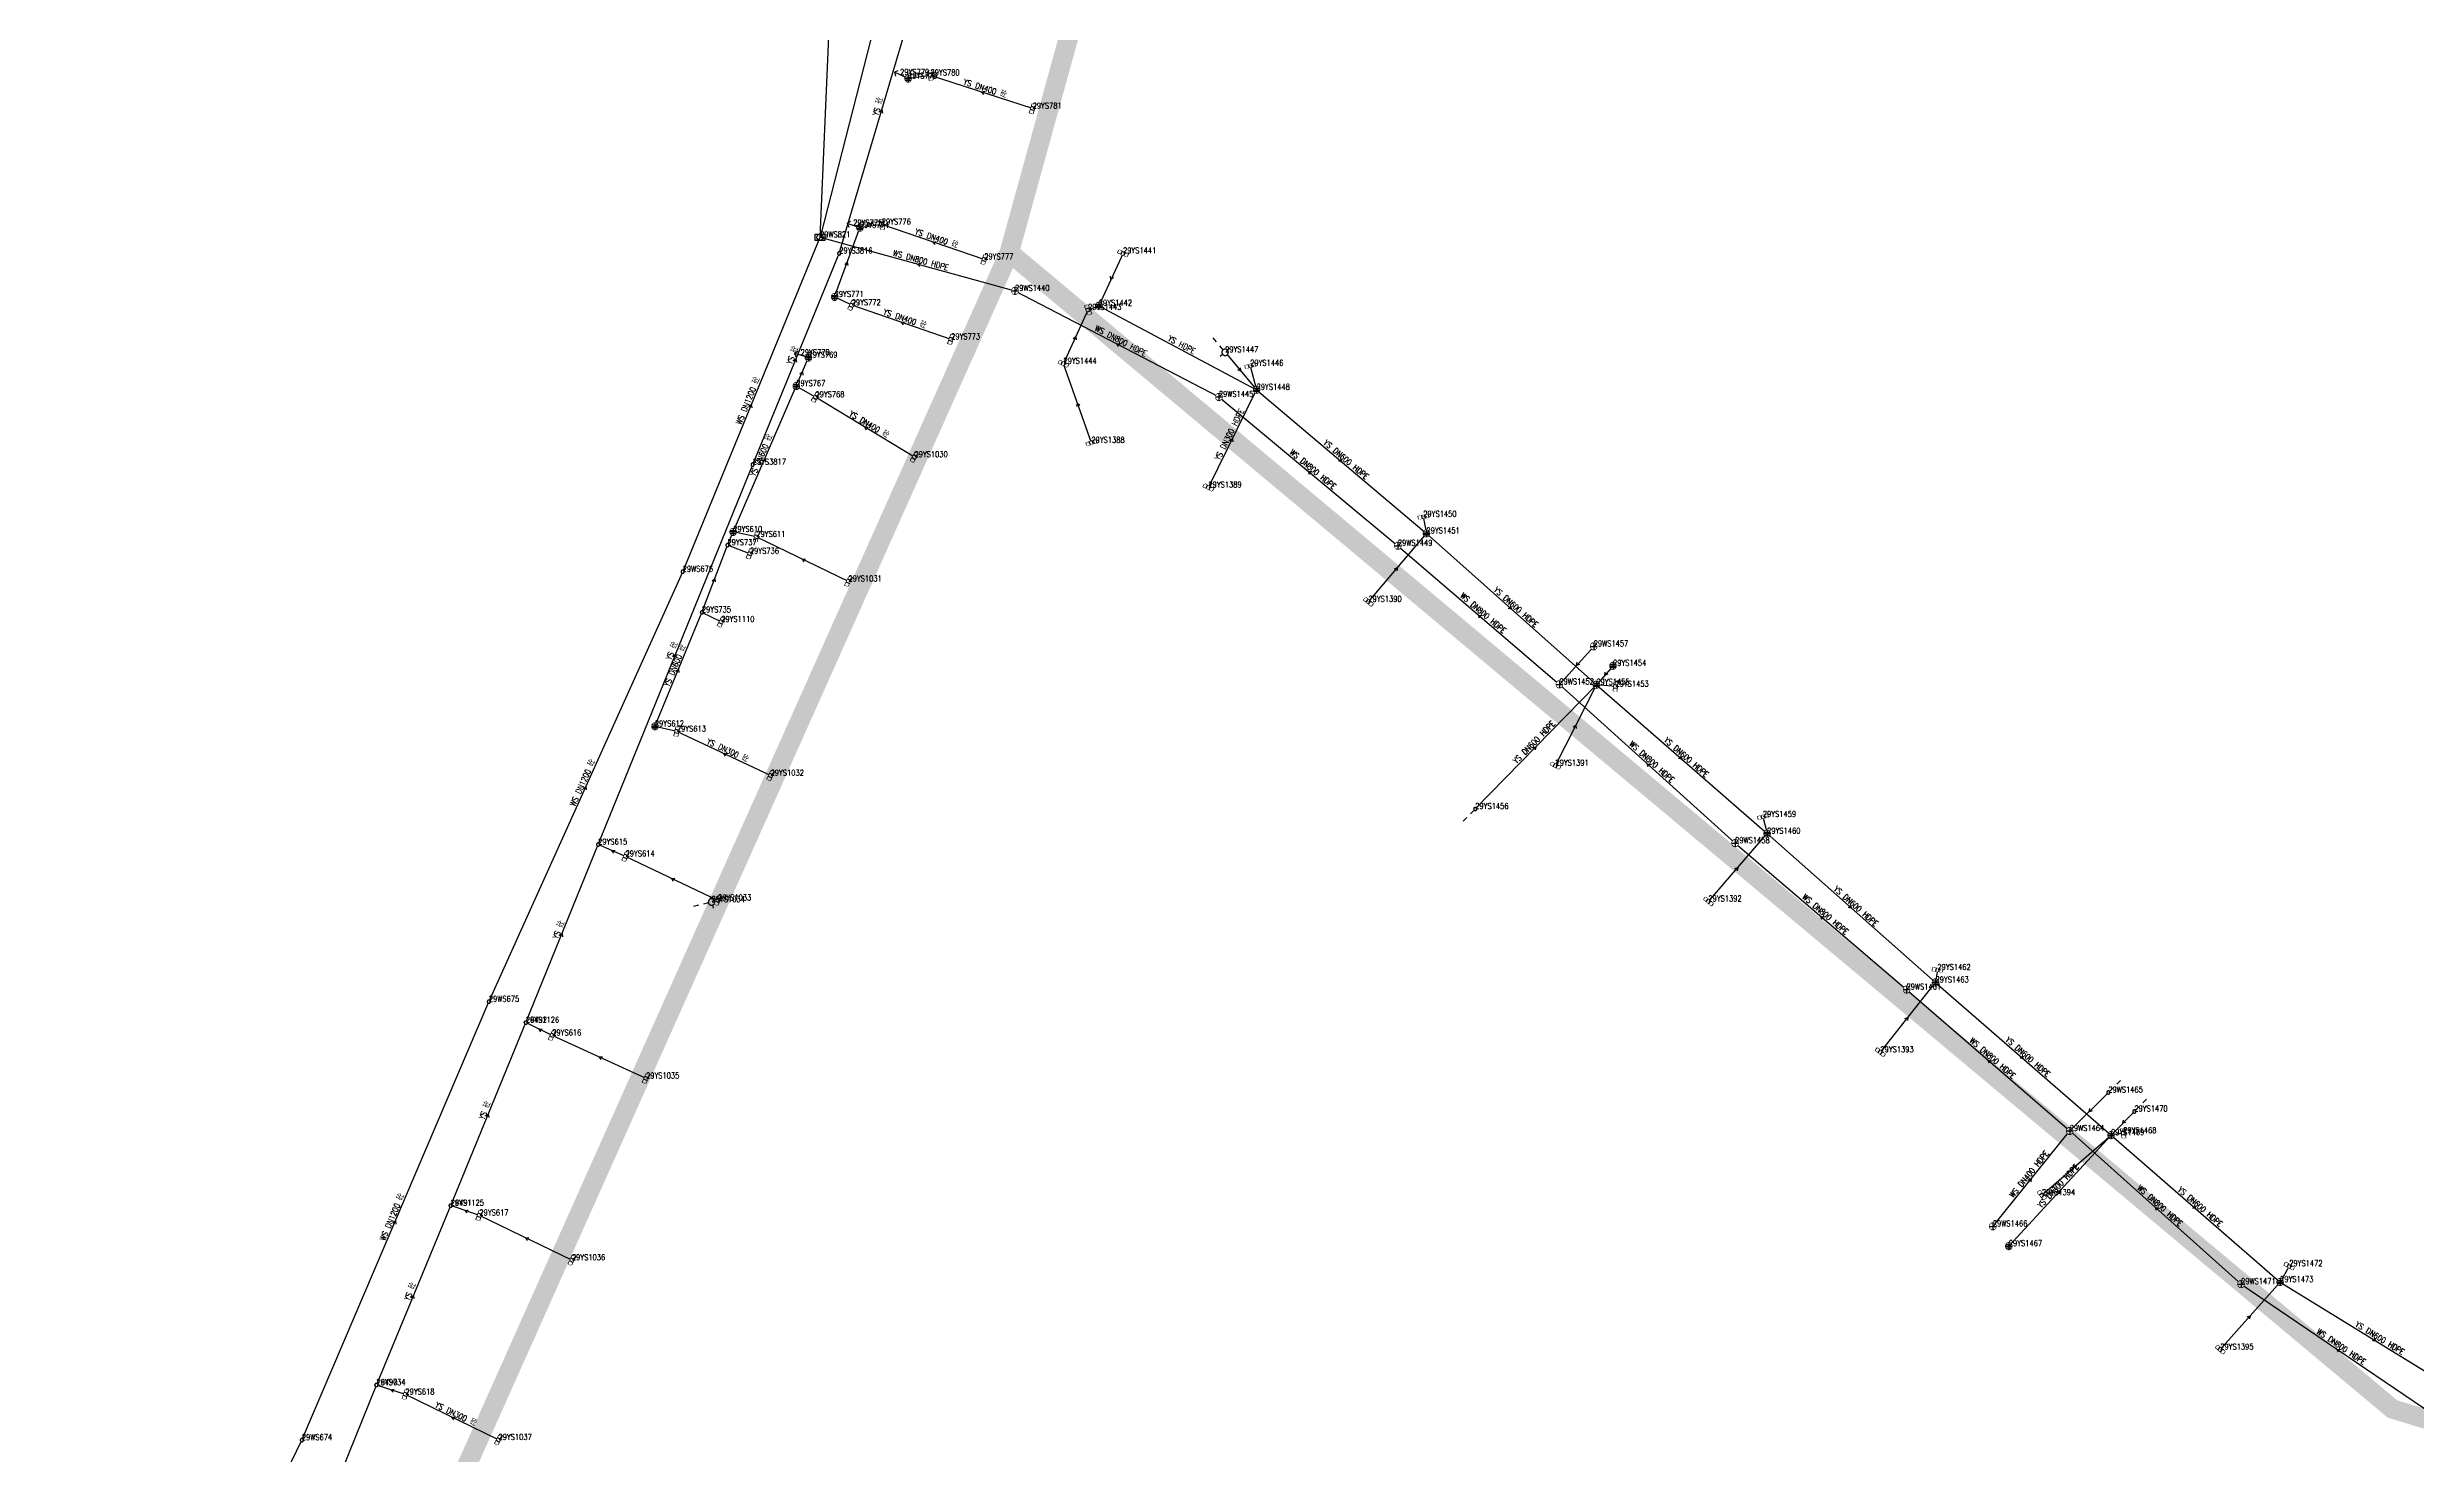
# Model space of a CAD drawing. Extents: x 78813 to 99477, y 2421021 to 2448125.
# Drawn here: x 84725.1 to 85091.4, y 2430487.2 to 2430704.8 of the extents above; entities that cross this region are included whole.
import ezdxf
from ezdxf.enums import TextEntityAlignment as Align

# ---------------------------------------------------------------- set-up
doc = ezdxf.new("R2010")
doc.units = 0
doc.set_wipeout_variables(frame=1)
doc.layers.get('0').update_dxf_attribs({"linetype": 'CONTINUOUS'})
for name, color, linetype in [('DX_WS', 16, 'CONTINUOUS'), ('DX_YS', 42, 'CONTINUOUS'), ('道路', 5, 'CONTINUOUS')]:
    doc.layers.add(name, color=color, linetype=linetype)
for name, color, linetype, true_color in [('WSLINE', 7, 'CONTINUOUS', 0x7f0000), ('YSANNEXE', 7, 'CONTINUOUS', 0xcc9900), ('YSLINE', 7, 'CONTINUOUS', 0xcc9900)]:
    doc.layers.add(name, color=color, linetype=linetype, true_color=true_color)
doc.styles.add('CcNameZT', font='txt.SHX', dxfattribs={"width": 0.8, "bigfont": 'HZTXT.SHX'})
doc.styles.get("Standard").update_dxf_attribs({"font": 'txt.shx', "bigfont": 'hztxt.shx'})

# ---------------------------------------------------------------- blocks, each defined once
blk = doc.blocks.new('PS泵站')
blk.add_lwpolyline([(1.51, -1), (1.51, -1), (0, -1), (-1.5, -1), (-1.5, -1), (-1.5, 1), (0, 1), (1.51, 1)], close=True)
blk.add_circle((0, 0), 1)
blk = doc.blocks.new('PS污水井')
blk.add_lwpolyline([(1, 0), (1, 0.07), (0.99, 0.14), (0.98, 0.21), (0.96, 0.28), (0.94, 0.34), (0.91, 0.41), (0.88, 0.47), (0.85, 0.53), (0.81, 0.59), (0.77, 0.64), (0.72, 0.69), (0.67, 0.74), (0.62, 0.79), (0.56, 0.83), (0.5, 0.87), (0.44, 0.9), (0.37, 0.93), (0.31, 0.95), (0.24, 0.97), (0.17, 0.98), (0.1, 0.99), (0.03, 1), (-0.03, 1), (-0.1, 0.99), (-0.17, 0.98), (-0.24, 0.97), (-0.31, 0.95), (-0.37, 0.93), (-0.44, 0.9), (-0.5, 0.87), (-0.56, 0.83), (-0.62, 0.79), (-0.67, 0.74), (-0.72, 0.69), (-0.77, 0.64), (-0.81, 0.59), (-0.85, 0.53), (-0.88, 0.47), (-0.91, 0.41), (-0.94, 0.34), (-0.96, 0.28), (-0.98, 0.21), (-0.99, 0.14), (-1, 0.07), (-1, 0), (-1, -0.07), (-0.99, -0.14), (-0.98, -0.21), (-0.96, -0.28), (-0.94, -0.34), (-0.91, -0.41), (-0.88, -0.47), (-0.85, -0.53), (-0.81, -0.59), (-0.77, -0.64), (-0.72, -0.69), (-0.67, -0.74), (-0.62, -0.79), (-0.56, -0.83), (-0.5, -0.87), (-0.44, -0.9), (-0.37, -0.93), (-0.31, -0.95), (-0.24, -0.97), (-0.17, -0.98), (-0.1, -0.99), (-0.03, -1), (0.03, -1), (0.1, -0.99), (0.17, -0.98), (0.24, -0.97), (0.31, -0.95), (0.37, -0.93), (0.44, -0.9), (0.5, -0.87), (0.56, -0.83), (0.62, -0.79), (0.67, -0.74), (0.72, -0.69), (0.77, -0.64), (0.81, -0.59), (0.85, -0.53), (0.88, -0.47), (0.91, -0.41), (0.94, -0.34), (0.96, -0.28), (0.98, -0.21), (0.99, -0.14), (1, 0)], close=True)
blk.add_wipeout([(1, 0), (1, 0.07), (0.99, 0.14), (0.98, 0.21), (0.96, 0.28), (0.94, 0.34), (0.91, 0.41), (0.88, 0.47), (0.85, 0.53), (0.81, 0.59), (0.77, 0.64), (0.72, 0.69), (0.67, 0.74), (0.62, 0.79), (0.56, 0.83), (0.5, 0.87), (0.44, 0.9), (0.37, 0.93), (0.31, 0.95), (0.24, 0.97), (0.17, 0.98), (0.1, 0.99), (0.03, 1), (-0.03, 1), (-0.1, 0.99), (-0.17, 0.98), (-0.24, 0.97), (-0.31, 0.95), (-0.37, 0.93), (-0.44, 0.9), (-0.5, 0.87), (-0.56, 0.83), (-0.62, 0.79), (-0.67, 0.74), (-0.72, 0.69), (-0.77, 0.64), (-0.81, 0.59), (-0.85, 0.53), (-0.88, 0.47), (-0.91, 0.41), (-0.94, 0.34), (-0.96, 0.28), (-0.98, 0.21), (-0.99, 0.14), (-1, 0.07), (-1, 0), (-1, -0.07), (-0.99, -0.14), (-0.98, -0.21), (-0.96, -0.28), (-0.94, -0.34), (-0.91, -0.41), (-0.88, -0.47), (-0.85, -0.53), (-0.81, -0.59), (-0.77, -0.64), (-0.72, -0.69), (-0.67, -0.74), (-0.62, -0.79), (-0.56, -0.83), (-0.5, -0.87), (-0.44, -0.9), (-0.37, -0.93), (-0.31, -0.95), (-0.24, -0.97), (-0.17, -0.98), (-0.1, -0.99), (-0.03, -1), (0.03, -1), (0.1, -0.99), (0.17, -0.98), (0.24, -0.97), (0.31, -0.95), (0.37, -0.93), (0.44, -0.9), (0.5, -0.87), (0.56, -0.83), (0.62, -0.79), (0.67, -0.74), (0.72, -0.69), (0.77, -0.64), (0.81, -0.59), (0.85, -0.53), (0.88, -0.47), (0.91, -0.41), (0.94, -0.34), (0.96, -0.28), (0.98, -0.21), (0.99, -0.14)])
for p, q in [((-1, 0), (0, 0)), ((0, 1), (0, 0)), ((0, 0), (0, -1)), ((0, 0), (1, 0))]:
    blk.add_line(p, q)
blk = doc.blocks.new('PS非普查')
blk.add_lwpolyline([(3.7, 0), (5.3, 0)])
blk.add_wipeout([(0.5, 0), (0.5, 0.03), (0.5, 0.07), (0.49, 0.1), (0.48, 0.14), (0.47, 0.17), (0.46, 0.2), (0.44, 0.23), (0.42, 0.26), (0.4, 0.29), (0.38, 0.32), (0.36, 0.35), (0.33, 0.37), (0.31, 0.39), (0.28, 0.41), (0.25, 0.43), (0.22, 0.45), (0.19, 0.46), (0.15, 0.48), (0.12, 0.49), (0.09, 0.49), (0.05, 0.5), (0.02, 0.5), (-0.02, 0.5), (-0.05, 0.5), (-0.09, 0.49), (-0.12, 0.49), (-0.15, 0.48), (-0.19, 0.46), (-0.22, 0.45), (-0.25, 0.43), (-0.28, 0.41), (-0.31, 0.39), (-0.33, 0.37), (-0.36, 0.35), (-0.38, 0.32), (-0.4, 0.29), (-0.42, 0.26), (-0.44, 0.23), (-0.46, 0.2), (-0.47, 0.17), (-0.48, 0.14), (-0.49, 0.1), (-0.5, 0.07), (-0.5, 0.03), (-0.5, 0), (-0.5, -0.03), (-0.5, -0.07), (-0.49, -0.1), (-0.48, -0.14), (-0.47, -0.17), (-0.46, -0.2), (-0.44, -0.23), (-0.42, -0.26), (-0.4, -0.29), (-0.38, -0.32), (-0.36, -0.35), (-0.33, -0.37), (-0.31, -0.39), (-0.28, -0.41), (-0.25, -0.43), (-0.22, -0.45), (-0.19, -0.46), (-0.15, -0.48), (-0.12, -0.49), (-0.09, -0.49), (-0.05, -0.5), (-0.02, -0.5), (0.02, -0.5), (0.05, -0.5), (0.09, -0.49), (0.12, -0.49), (0.15, -0.48), (0.19, -0.46), (0.22, -0.45), (0.25, -0.43), (0.28, -0.41), (0.31, -0.39), (0.33, -0.37), (0.36, -0.35), (0.38, -0.32), (0.4, -0.29), (0.42, -0.26), (0.44, -0.23), (0.46, -0.2), (0.47, -0.17), (0.48, -0.14), (0.49, -0.1), (0.5, -0.07)])
blk.add_line((0.5, 0), (2.1, 0))
blk.add_lwpolyline([(0.5, 0), (0.5, 0.03), (0.5, 0.07), (0.49, 0.1), (0.48, 0.14), (0.47, 0.17), (0.46, 0.2), (0.44, 0.23), (0.42, 0.26), (0.4, 0.29), (0.38, 0.32), (0.36, 0.35), (0.33, 0.37), (0.31, 0.39), (0.28, 0.41), (0.25, 0.43), (0.22, 0.45), (0.19, 0.46), (0.15, 0.48), (0.12, 0.49), (0.09, 0.49), (0.05, 0.5), (0.02, 0.5), (-0.02, 0.5), (-0.05, 0.5), (-0.09, 0.49), (-0.12, 0.49), (-0.15, 0.48), (-0.19, 0.46), (-0.22, 0.45), (-0.25, 0.43), (-0.28, 0.41), (-0.31, 0.39), (-0.33, 0.37), (-0.36, 0.35), (-0.38, 0.32), (-0.4, 0.29), (-0.42, 0.26), (-0.44, 0.23), (-0.46, 0.2), (-0.47, 0.17), (-0.48, 0.14), (-0.49, 0.1), (-0.5, 0.07), (-0.5, 0.03), (-0.5, 0), (-0.5, -0.03), (-0.5, -0.07), (-0.49, -0.1), (-0.48, -0.14), (-0.47, -0.17), (-0.46, -0.2), (-0.44, -0.23), (-0.42, -0.26), (-0.4, -0.29), (-0.38, -0.32), (-0.36, -0.35), (-0.33, -0.37), (-0.31, -0.39), (-0.28, -0.41), (-0.25, -0.43), (-0.22, -0.45), (-0.19, -0.46), (-0.15, -0.48), (-0.12, -0.49), (-0.09, -0.49), (-0.05, -0.5), (-0.02, -0.5), (0.02, -0.5), (0.05, -0.5), (0.09, -0.49), (0.12, -0.49), (0.15, -0.48), (0.19, -0.46), (0.22, -0.45), (0.25, -0.43), (0.28, -0.41), (0.31, -0.39), (0.33, -0.37), (0.36, -0.35), (0.38, -0.32), (0.4, -0.29), (0.42, -0.26), (0.44, -0.23), (0.46, -0.2), (0.47, -0.17), (0.48, -0.14), (0.49, -0.1), (0.5, -0.07), (0.5, 0)], close=True)
blk = doc.blocks.new('PS管线点')
blk.add_wipeout([(0.5, 0), (0.5, 0.03), (0.5, 0.07), (0.49, 0.1), (0.48, 0.14), (0.47, 0.17), (0.46, 0.2), (0.44, 0.23), (0.42, 0.26), (0.4, 0.29), (0.38, 0.32), (0.36, 0.35), (0.33, 0.37), (0.31, 0.39), (0.28, 0.41), (0.25, 0.43), (0.22, 0.45), (0.19, 0.46), (0.15, 0.48), (0.12, 0.49), (0.09, 0.49), (0.05, 0.5), (0.02, 0.5), (-0.02, 0.5), (-0.05, 0.5), (-0.09, 0.49), (-0.12, 0.49), (-0.15, 0.48), (-0.19, 0.46), (-0.22, 0.45), (-0.25, 0.43), (-0.28, 0.41), (-0.31, 0.39), (-0.33, 0.37), (-0.36, 0.35), (-0.38, 0.32), (-0.4, 0.29), (-0.42, 0.26), (-0.44, 0.23), (-0.46, 0.2), (-0.47, 0.17), (-0.48, 0.14), (-0.49, 0.1), (-0.5, 0.07), (-0.5, 0.03), (-0.5, 0), (-0.5, -0.03), (-0.5, -0.07), (-0.49, -0.1), (-0.48, -0.14), (-0.47, -0.17), (-0.46, -0.2), (-0.44, -0.23), (-0.42, -0.26), (-0.4, -0.29), (-0.38, -0.32), (-0.36, -0.35), (-0.33, -0.37), (-0.31, -0.39), (-0.28, -0.41), (-0.25, -0.43), (-0.22, -0.45), (-0.19, -0.46), (-0.15, -0.48), (-0.12, -0.49), (-0.09, -0.49), (-0.05, -0.5), (-0.02, -0.5), (0.02, -0.5), (0.05, -0.5), (0.09, -0.49), (0.12, -0.49), (0.15, -0.48), (0.19, -0.46), (0.22, -0.45), (0.25, -0.43), (0.28, -0.41), (0.31, -0.39), (0.33, -0.37), (0.36, -0.35), (0.38, -0.32), (0.4, -0.29), (0.42, -0.26), (0.44, -0.23), (0.46, -0.2), (0.47, -0.17), (0.48, -0.14), (0.49, -0.1), (0.5, -0.07)])
blk.add_lwpolyline([(0.5, 0), (0.5, 0.03), (0.5, 0.07), (0.49, 0.1), (0.48, 0.14), (0.47, 0.17), (0.46, 0.2), (0.44, 0.23), (0.42, 0.26), (0.4, 0.29), (0.38, 0.32), (0.36, 0.35), (0.33, 0.37), (0.31, 0.39), (0.28, 0.41), (0.25, 0.43), (0.22, 0.45), (0.19, 0.46), (0.15, 0.48), (0.12, 0.49), (0.09, 0.49), (0.05, 0.5), (0.02, 0.5), (-0.02, 0.5), (-0.05, 0.5), (-0.09, 0.49), (-0.12, 0.49), (-0.15, 0.48), (-0.19, 0.46), (-0.22, 0.45), (-0.25, 0.43), (-0.28, 0.41), (-0.31, 0.39), (-0.33, 0.37), (-0.36, 0.35), (-0.38, 0.32), (-0.4, 0.29), (-0.42, 0.26), (-0.44, 0.23), (-0.46, 0.2), (-0.47, 0.17), (-0.48, 0.14), (-0.49, 0.1), (-0.5, 0.07), (-0.5, 0.03), (-0.5, 0), (-0.5, -0.03), (-0.5, -0.07), (-0.49, -0.1), (-0.48, -0.14), (-0.47, -0.17), (-0.46, -0.2), (-0.44, -0.23), (-0.42, -0.26), (-0.4, -0.29), (-0.38, -0.32), (-0.36, -0.35), (-0.33, -0.37), (-0.31, -0.39), (-0.28, -0.41), (-0.25, -0.43), (-0.22, -0.45), (-0.19, -0.46), (-0.15, -0.48), (-0.12, -0.49), (-0.09, -0.49), (-0.05, -0.5), (-0.02, -0.5), (0.02, -0.5), (0.05, -0.5), (0.09, -0.49), (0.12, -0.49), (0.15, -0.48), (0.19, -0.46), (0.22, -0.45), (0.25, -0.43), (0.28, -0.41), (0.31, -0.39), (0.33, -0.37), (0.36, -0.35), (0.38, -0.32), (0.4, -0.29), (0.42, -0.26), (0.44, -0.23), (0.46, -0.2), (0.47, -0.17), (0.48, -0.14), (0.49, -0.1), (0.5, -0.07), (0.5, 0)], close=True)
blk = doc.blocks.new('LX')
for p, q in [((-0.866, 0.5), (0, 0)), ((0, 0), (-0.866, -0.5))]:
    blk.add_line(p, q)
blk = doc.blocks.new('PS雨篦')
blk.add_lwpolyline([(-1.5, 0.5), (0, 0.5), (1.5, 0.5), (1.5, -0.5), (0, -0.5), (-1.5, -0.5)], close=True)
blk.add_wipeout([(-1.5, 0.5), (0, 0.5), (1.5, 0.5), (1.5, -0.5), (0, -0.5), (-1.5, -0.5)])
for p, q in [((-0.51, -0.5), (-0.51, 0.5)), ((0.49, -0.5), (0.49, 0.5))]:
    blk.add_line(p, q)
blk = doc.blocks.new('PS出水口')
for points in [[(0, 0), (1.97, 0)], [(1.15, -0.88), (1.97, 0), (1.11, 0.93)]]:
    blk.add_lwpolyline(points)
blk = doc.blocks.new('PS雨水井')
blk.add_lwpolyline([(1, 0), (1, 0.07), (0.99, 0.14), (0.98, 0.21), (0.96, 0.28), (0.94, 0.34), (0.91, 0.41), (0.88, 0.47), (0.85, 0.53), (0.81, 0.59), (0.77, 0.64), (0.72, 0.69), (0.67, 0.74), (0.62, 0.79), (0.56, 0.83), (0.5, 0.87), (0.44, 0.9), (0.37, 0.93), (0.31, 0.95), (0.24, 0.97), (0.17, 0.98), (0.1, 0.99), (0.03, 1), (-0.03, 1), (-0.1, 0.99), (-0.17, 0.98), (-0.24, 0.97), (-0.31, 0.95), (-0.37, 0.93), (-0.44, 0.9), (-0.5, 0.87), (-0.56, 0.83), (-0.62, 0.79), (-0.67, 0.74), (-0.72, 0.69), (-0.77, 0.64), (-0.81, 0.59), (-0.85, 0.53), (-0.88, 0.47), (-0.91, 0.41), (-0.94, 0.34), (-0.96, 0.28), (-0.98, 0.21), (-0.99, 0.14), (-1, 0.07), (-1, 0), (-1, -0.07), (-0.99, -0.14), (-0.98, -0.21), (-0.96, -0.28), (-0.94, -0.34), (-0.91, -0.41), (-0.88, -0.47), (-0.85, -0.53), (-0.81, -0.59), (-0.77, -0.64), (-0.72, -0.69), (-0.67, -0.74), (-0.62, -0.79), (-0.56, -0.83), (-0.5, -0.87), (-0.44, -0.9), (-0.37, -0.93), (-0.31, -0.95), (-0.24, -0.97), (-0.17, -0.98), (-0.1, -0.99), (-0.03, -1), (0.03, -1), (0.1, -0.99), (0.17, -0.98), (0.24, -0.97), (0.31, -0.95), (0.37, -0.93), (0.44, -0.9), (0.5, -0.87), (0.56, -0.83), (0.62, -0.79), (0.67, -0.74), (0.72, -0.69), (0.77, -0.64), (0.81, -0.59), (0.85, -0.53), (0.88, -0.47), (0.91, -0.41), (0.94, -0.34), (0.96, -0.28), (0.98, -0.21), (0.99, -0.14), (1, 0)], close=True)
blk.add_wipeout([(1, 0), (1, 0.07), (0.99, 0.14), (0.98, 0.21), (0.96, 0.28), (0.94, 0.34), (0.91, 0.41), (0.88, 0.47), (0.85, 0.53), (0.81, 0.59), (0.77, 0.64), (0.72, 0.69), (0.67, 0.74), (0.62, 0.79), (0.56, 0.83), (0.5, 0.87), (0.44, 0.9), (0.37, 0.93), (0.31, 0.95), (0.24, 0.97), (0.17, 0.98), (0.1, 0.99), (0.03, 1), (-0.03, 1), (-0.1, 0.99), (-0.17, 0.98), (-0.24, 0.97), (-0.31, 0.95), (-0.37, 0.93), (-0.44, 0.9), (-0.5, 0.87), (-0.56, 0.83), (-0.62, 0.79), (-0.67, 0.74), (-0.72, 0.69), (-0.77, 0.64), (-0.81, 0.59), (-0.85, 0.53), (-0.88, 0.47), (-0.91, 0.41), (-0.94, 0.34), (-0.96, 0.28), (-0.98, 0.21), (-0.99, 0.14), (-1, 0.07), (-1, 0), (-1, -0.07), (-0.99, -0.14), (-0.98, -0.21), (-0.96, -0.28), (-0.94, -0.34), (-0.91, -0.41), (-0.88, -0.47), (-0.85, -0.53), (-0.81, -0.59), (-0.77, -0.64), (-0.72, -0.69), (-0.67, -0.74), (-0.62, -0.79), (-0.56, -0.83), (-0.5, -0.87), (-0.44, -0.9), (-0.37, -0.93), (-0.31, -0.95), (-0.24, -0.97), (-0.17, -0.98), (-0.1, -0.99), (-0.03, -1), (0.03, -1), (0.1, -0.99), (0.17, -0.98), (0.24, -0.97), (0.31, -0.95), (0.37, -0.93), (0.44, -0.9), (0.5, -0.87), (0.56, -0.83), (0.62, -0.79), (0.67, -0.74), (0.72, -0.69), (0.77, -0.64), (0.81, -0.59), (0.85, -0.53), (0.88, -0.47), (0.91, -0.41), (0.94, -0.34), (0.96, -0.28), (0.98, -0.21), (0.99, -0.14)])
for p, q in [((-1, 0), (0, 0)), ((-0.88, 0.48), (0, 0.47)), ((0, 1), (0, 0)), ((0, 0.47), (0.88, 0.47)), ((0, 0), (0, -1)), ((0, 0), (1, 0)), ((-0.88, -0.48), (0, -0.48)), ((0, -0.48), (0.88, -0.48))]:
    blk.add_line(p, q)
blk = doc.blocks.new('PS预留口')
blk.add_lwpolyline([(4.2, 0), (5.8, 0)])
blk.add_wipeout([(1, 0), (1, 0.07), (0.99, 0.14), (0.98, 0.21), (0.96, 0.28), (0.94, 0.34), (0.91, 0.41), (0.88, 0.47), (0.85, 0.53), (0.81, 0.59), (0.77, 0.64), (0.72, 0.69), (0.67, 0.74), (0.62, 0.79), (0.56, 0.83), (0.5, 0.87), (0.44, 0.9), (0.37, 0.93), (0.31, 0.95), (0.24, 0.97), (0.17, 0.98), (0.1, 0.99), (0.03, 1), (-0.03, 1), (-0.1, 0.99), (-0.17, 0.98), (-0.24, 0.97), (-0.31, 0.95), (-0.37, 0.93), (-0.44, 0.9), (-0.5, 0.87), (-0.56, 0.83), (-0.62, 0.79), (-0.67, 0.74), (-0.72, 0.69), (-0.77, 0.64), (-0.81, 0.59), (-0.85, 0.53), (-0.88, 0.47), (-0.91, 0.41), (-0.94, 0.34), (-0.96, 0.28), (-0.98, 0.21), (-0.99, 0.14), (-1, 0.07), (-1, 0), (-1, -0.07), (-0.99, -0.14), (-0.98, -0.21), (-0.96, -0.28), (-0.94, -0.34), (-0.91, -0.41), (-0.88, -0.47), (-0.85, -0.53), (-0.81, -0.59), (-0.77, -0.64), (-0.72, -0.69), (-0.67, -0.74), (-0.62, -0.79), (-0.56, -0.83), (-0.5, -0.87), (-0.44, -0.9), (-0.37, -0.93), (-0.31, -0.95), (-0.24, -0.97), (-0.17, -0.98), (-0.1, -0.99), (-0.03, -1), (0.03, -1), (0.1, -0.99), (0.17, -0.98), (0.24, -0.97), (0.31, -0.95), (0.37, -0.93), (0.44, -0.9), (0.5, -0.87), (0.56, -0.83), (0.62, -0.79), (0.67, -0.74), (0.72, -0.69), (0.77, -0.64), (0.81, -0.59), (0.85, -0.53), (0.88, -0.47), (0.91, -0.41), (0.94, -0.34), (0.96, -0.28), (0.98, -0.21), (0.99, -0.14)])
blk.add_line((1, 0), (2.6, 0))
blk.add_lwpolyline([(1, 0), (1, 0.07), (0.99, 0.14), (0.98, 0.21), (0.96, 0.28), (0.94, 0.34), (0.91, 0.41), (0.88, 0.47), (0.85, 0.53), (0.81, 0.59), (0.77, 0.64), (0.72, 0.69), (0.67, 0.74), (0.62, 0.79), (0.56, 0.83), (0.5, 0.87), (0.44, 0.9), (0.37, 0.93), (0.31, 0.95), (0.24, 0.97), (0.17, 0.98), (0.1, 0.99), (0.03, 1), (-0.03, 1), (-0.1, 0.99), (-0.17, 0.98), (-0.24, 0.97), (-0.31, 0.95), (-0.37, 0.93), (-0.44, 0.9), (-0.5, 0.87), (-0.56, 0.83), (-0.62, 0.79), (-0.67, 0.74), (-0.72, 0.69), (-0.77, 0.64), (-0.81, 0.59), (-0.85, 0.53), (-0.88, 0.47), (-0.91, 0.41), (-0.94, 0.34), (-0.96, 0.28), (-0.98, 0.21), (-0.99, 0.14), (-1, 0.07), (-1, 0), (-1, -0.07), (-0.99, -0.14), (-0.98, -0.21), (-0.96, -0.28), (-0.94, -0.34), (-0.91, -0.41), (-0.88, -0.47), (-0.85, -0.53), (-0.81, -0.59), (-0.77, -0.64), (-0.72, -0.69), (-0.67, -0.74), (-0.62, -0.79), (-0.56, -0.83), (-0.5, -0.87), (-0.44, -0.9), (-0.37, -0.93), (-0.31, -0.95), (-0.24, -0.97), (-0.17, -0.98), (-0.1, -0.99), (-0.03, -1), (0.03, -1), (0.1, -0.99), (0.17, -0.98), (0.24, -0.97), (0.31, -0.95), (0.37, -0.93), (0.44, -0.9), (0.5, -0.87), (0.56, -0.83), (0.62, -0.79), (0.67, -0.74), (0.72, -0.69), (0.77, -0.64), (0.81, -0.59), (0.85, -0.53), (0.88, -0.47), (0.91, -0.41), (0.94, -0.34), (0.96, -0.28), (0.98, -0.21), (0.99, -0.14), (1, 0)], close=True)
for points in [[(0, 1), (0, 2)], [(0, -2), (0, -1)]]:
    blk.add_lwpolyline(points)
blk = doc.blocks.new('测量点')
h = blk.add_hatch(color=256)
edge = h.paths.add_edge_path()
edge.add_arc((0, 0), 0.5, 0, 360)
blk.add_circle((0, 0), 0.5)

msp = doc.modelspace()

# ---------------------------------------------------------------- linework, layer by layer
at = {"layer": 'WSLINE'}
for p, q in [((84844.52, 2430675.43), (84847.69, 2430747.87)), ((84861.62, 2430742.31), (84844.52, 2430675.43)), ((84823.29, 2430623.73), (84844.52, 2430675.43)), ((84844.52, 2430675.43), (84874.67, 2430667.15)), ((84874.67, 2430667.15), (84906.2, 2430650.75)), ((84906.2, 2430650.75), (84933.87, 2430627.75)), ((84933.87, 2430627.75), (84958.84, 2430606.32)), ((84793.32, 2430557.26), (84823.29, 2430623.73)), ((84964.16, 2430612.19), (84958.84, 2430606.32)), ((84958.84, 2430606.32), (84986.02, 2430581.77)), ((84986.02, 2430581.77), (85012.53, 2430559.14)), ((85012.53, 2430559.14), (85037.75, 2430537.28)), ((84764.4, 2430489.48), (84793.32, 2430557.26)), ((85043.73, 2430543.22), (85037.75, 2430537.28)), ((85025.87, 2430522.53), (85037.75, 2430537.28)), ((85037.75, 2430537.28), (85064.26, 2430513.6)), ((85064.26, 2430513.6), (85093.9, 2430493.49)), ((84731.4, 2430421.74), (84764.4, 2430489.48))]:
    msp.add_line(p, q, dxfattribs=at)
at = {"layer": 'YSLINE'}
for p, q in [((84847.49, 2430672.94), (84860.63, 2430717.3)), ((84858.14, 2430699.97), (84856.91, 2430700.54)), ((84861.61, 2430700.46), (84858.14, 2430699.97)), ((84877.4, 2430695.33), (84861.61, 2430700.46)), ((84846.78, 2430666.21), (84850.68, 2430676.91)), ((84850.68, 2430676.91), (84849.65, 2430677.25)), ((84854.07, 2430677.4), (84850.68, 2430676.91)), ((84869.92, 2430672), (84854.07, 2430677.4)), ((84834.11, 2430640.29), (84847.49, 2430672.94)), ((84891.37, 2430672.95), (84887.63, 2430664.85)), ((84849.42, 2430664.92), (84846.78, 2430666.21)), ((84864.79, 2430659.65), (84849.42, 2430664.92)), ((84885.98, 2430664.21), (84887.63, 2430664.85)), ((84882.16, 2430655.89), (84885.98, 2430664.21)), ((84840.85, 2430652.42), (84842.73, 2430656.83)), ((84842.73, 2430656.83), (84841.52, 2430657.2)), ((84886.48, 2430643.66), (84882.16, 2430655.89)), ((84911.03, 2430655.56), (84912.03, 2430651.86)), ((84831.09, 2430629.88), (84840.85, 2430652.42)), ((84843.81, 2430650.7), (84840.85, 2430652.42)), ((84859.12, 2430641.44), (84843.81, 2430650.7)), ((84937.8, 2430632.22), (84938.29, 2430629.65)), ((84830.22, 2430627.83), (84831.09, 2430629.88)), ((84834.67, 2430629.11), (84831.09, 2430629.88)), ((84848.92, 2430622.23), (84834.67, 2430629.11)), ((84826.26, 2430617.45), (84830.22, 2430627.83)), ((84833.68, 2430626.51), (84830.22, 2430627.83)), ((84818.99, 2430599.82), (84826.26, 2430617.45)), ((84829.24, 2430615.96), (84826.26, 2430617.45)), ((84967.14, 2430609.19), (84964.56, 2430606.26)), ((84967.52, 2430605.96), (84964.56, 2430606.26)), ((84822.39, 2430599.02), (84818.99, 2430599.82)), ((84836.88, 2430592.21), (84822.39, 2430599.02)), ((84990.31, 2430585.83), (84990.97, 2430583.24)), ((84799.04, 2430554.02), (84810.21, 2430581.55)), ((84814.45, 2430579.71), (84810.21, 2430581.55)), ((84828.74, 2430572.92), (84814.45, 2430579.71)), ((84827.75, 2430572.67), (84828.74, 2430572.92)), ((85017.3, 2430562.17), (85017.01, 2430560.23)), ((84787.41, 2430525.73), (84799.04, 2430554.02)), ((84803.11, 2430552.04), (84799.04, 2430554.02)), ((84817.62, 2430545.39), (84803.11, 2430552.04)), ((85047.75, 2430540.29), (85044.15, 2430536.63)), ((85046.03, 2430536.92), (85044.15, 2430536.63)), ((84775.93, 2430498), (84787.41, 2430525.73)), ((84791.85, 2430524.22), (84787.41, 2430525.73)), ((84806.16, 2430517.3), (84791.85, 2430524.22)), ((85071.7, 2430516.38), (85070.29, 2430513.92)), ((85070.29, 2430513.92), (85099.86, 2430495.75)), ((84780.41, 2430496.53), (84775.93, 2430498)), ((84794.8, 2430489.52), (84780.41, 2430496.53))]:
    msp.add_line(p, q, dxfattribs=at)

# ---------------------------------------------------------------- block references
at = {"layer": 'DX_WS', "xscale": 0.5, "yscale": 0.5, "zscale": 0.5}
msp.add_blockref('PS泵站', (84844.52, 2430675.43, 1.13), dxfattribs=at)
at = {"layer": 'DX_WS', "yscale": 0.5, "zscale": 0.5}
for p, xscale, rotation in [((84859.59, 2430671.29), 0.5000000000126874, 164.9205895951437), ((84890.43, 2430658.95), 0.5000000001006786, 152.3155180820739), ((84833.9, 2430649.58), 0.4999999998941139, 67.609019820659), ((84920.04, 2430639.25), 0.4999999999182879, 140.2834044187576), ((84946.35, 2430617.03), 0.4999999999592625, 139.1374888230383), ((84961.5, 2430609.25), 0.5000000000236343, 228.0372024639738), ((84972.43, 2430594.04), 0.5000000000663578, 137.9915732197241), ((84808.3, 2430590.5), 0.4999999999565345, 65.89014643853454), ((84999.27, 2430570.46), 0.4999999999380287, 139.7104466212795), ((85025.14, 2430548.21), 0.4999999999592625, 139.1374888230383), ((85040.74, 2430540.25), 0.500000000074041, 224.5994556996546), ((85031.81, 2430529.9), 0.5000000001585412, 50.99324378081111), ((85051.01, 2430525.44), 0.5000000000663578, 137.9915732197241), ((84778.86, 2430523.37), 0.4999999998894418, 67.03606202433193), ((85079.08, 2430503.55), 0.4999999999652049, 146.0129823637626)]:
    msp.add_blockref('LX', p, dxfattribs=dict(at, xscale=xscale, rotation=rotation))
at = {"layer": 'DX_YS', "yscale": 0.5, "zscale": 0.5}
for p, xscale, rotation in [((84856.91, 2430700.54, 3.62), 0.5000000000717416, 155.3876731404366), ((84849.65, 2430677.25, 3.69), 0.5000000000019306, 161.9155307532206), ((84841.52, 2430657.2, 3.84), 0.4999999999530555, 163.0969650959348)]:
    msp.add_blockref('PS出水口', p, dxfattribs=dict(at, xscale=xscale, rotation=rotation))
at = {"layer": 'YSANNEXE', "yscale": 0.5, "zscale": 0.5}
for p, xscale, rotation in [((84869.51, 2430697.9), 0.4999999999855798, 162.1470560255394), ((84854.06, 2430695.12), 0.4999999998890824, 73.33859777308116), ((84862, 2430674.7), 0.4999999999583155, 161.0011404440489), ((84889.5, 2430668.9), 0.5000000001919688, 245.2259363260711), ((84857.1, 2430662.29), 0.4999999999583155, 161.0011404440489), ((84884.07, 2430660.05), 0.499999999802882, 65.3171886343931), ((84884.32, 2430649.78), 0.4999999999590369, 109.4349388713881), ((84851.47, 2430646.07), 0.4999999999360316, 148.9690267454265), ((84908.3, 2430644.31), 0.5000000002044923, 63.59831527034115), ((84925.16, 2430640.75), 0.4999999999088414, 319.7104496964721), ((84841.79, 2430625.67), 0.4999999999033469, 154.1256469127254), ((84933.8, 2430624.37), 0.5000000000087907, 49.84732817702908), ((84828.24, 2430622.64), 0.4999999999702571, 69.32789320905209), ((84951.42, 2430617.96), 0.4999999998866608, 318.5645341074481), ((84822.16, 2430610.92), 0.4999999998941139, 67.609019820659), ((84822.62, 2430608.64), 0.4999999998941139, 67.609019820659), ((84961.4, 2430600.01), 0.4999999998533569, 63.02535745569264), ((84829.64, 2430595.62), 0.4999999999780375, 154.6986046925831), ((84955.2, 2430596.66), 0.4999999998289463, 45.83662359235585), ((84977.76, 2430594.75), 0.5000000001204519, 319.1374918729616), ((84986.43, 2430578), 0.5000000000786358, 49.27437038812209), ((84821.59, 2430576.32), 0.4999999999780375, 154.6986046925831), ((85003.99, 2430571.73), 0.4999999998866608, 318.5645341074481), ((84804.63, 2430567.79), 0.4999999998979471, 68.18197761544839), ((85012.75, 2430554.84), 0.5000000001003929, 51.56620157030893), ((84810.37, 2430548.71), 0.5000000000769338, 155.2715624629531), ((85030.58, 2430548.43), 0.5000000001204519, 319.1374918729616), ((84793.23, 2430539.87), 0.4999999998941139, 67.609019820659), ((85038.8, 2430531.99), 0.4999999999234024, 40.68000344484277), ((85057.22, 2430525.27), 0.5000000001204519, 319.1374918729616), ((84799.01, 2430520.76), 0.4999999999033469, 154.1256469127254), ((84781.67, 2430511.86), 0.4999999998941139, 67.609019820659), ((85065.66, 2430508.7), 0.500000000158134, 48.70141260181136), ((85085.08, 2430504.83), 0.5000000000615612, 328.3048165981764), ((84787.6, 2430493.02), 0.4999999999033469, 154.1256469127254)]:
    msp.add_blockref('LX', p, dxfattribs=dict(at, xscale=xscale, rotation=rotation))

# ---------------------------------------------------------------- texts
at = {"layer": 'DX_WS', "style": 'CcNameZT', "width": 0.8}
msp.add_text('29WS821', height=0.9, dxfattribs=at).set_placement((84844.52, 2430675.43, 1.13))
for s, rotation, p in [(' WS DN800 HDPE', 344.6359, (84859.66, 2430671.53, 0.66)), (' WS DN800 HDPE', 332.5259, (84890.55, 2430659.17, 0.73)), (' WS DN1200 砼', 67.6736, (84833.67, 2430649.68, 3.06)), (' WS DN800 HDPE', 320.2617, (84920.2, 2430639.44, 0.6)), (' WS DN800 HDPE', 319.3504, (84946.52, 2430617.22, 0.52)), (' WS DN800 HDPE', 317.9238, (84972.6, 2430594.23, 0.56)), (' WS DN1200 砼', 65.7364, (84808.08, 2430590.6, 3)), (' WS DN800 HDPE', 319.5103, (84999.44, 2430570.65, 0.27)), (' WS DN800 HDPE', 319.0826, (85025.3, 2430548.4, 0.3)), (' WS DN400 HDPE', 51.1437, (85031.61, 2430530.06, 1.16)), (' WS DN1200 砼', 66.8933, (84778.63, 2430523.47, 3.21)), (' WS DN800 HDPE', 318.2315, (85051.17, 2430525.63, 0.31)), (' WS DN800 HDPE', 325.8489, (85079.22, 2430503.75, 0.31))]:
    msp.add_text(s, height=0.9, rotation=rotation, dxfattribs=at).set_placement(p, align=Align.CENTER)
at = {"layer": 'DX_YS', "style": 'CcNameZT', "width": 0.8}
for s, rotation, p in [(' YS DN400 砼', 342.0136, (84869.58, 2430698.13, 3.71)), (' YS 砼', 73.4888, (84853.82, 2430695.19, 2.95)), (' YS DN400 砼', 341.1517, (84862.08, 2430674.94, 3.78)), (' YS DN400 砼', 341.0565, (84857.19, 2430662.52, 3.83)), (' YS HDPE', 331.9757, (84899.95, 2430658.58, 3.37)), (' YS DN400 砼', 328.837, (84851.6, 2430646.28, 3.79)), (' YS DN600 HDPE', 319.7721, (84925.32, 2430640.94, 3.4)), (' YS DN600 HDPE', 318.3213, (84951.59, 2430618.14, 3.38)), (' YS DN600 砼', 67.5875, (84822.39, 2430608.73, 2.07)), (' YS 砼', 67.8659, (84821.93, 2430611.01, 1.68)), (' YS DN300 砼', 334.7951, (84829.75, 2430595.84, 3.74)), (' YS DN600 HDPE', 318.9242, (84977.93, 2430594.94, 3.27)), (' YS DN600 HDPE', 318.5273, (85004.15, 2430571.92, 3.18)), (' YS 砼', 67.9021, (84804.4, 2430567.88, 1.57)), (' YS DN600 HDPE', 318.9902, (85030.74, 2430548.62, 3.07)), (' YS 砼', 67.6637, (84792.99, 2430539.97, 1.42)), (' YS DN600 HDPE', 319.0222, (85057.38, 2430525.46, 2.78)), (' YS 砼', 67.5055, (84781.44, 2430511.96, 1.29)), (' YS DN600 HDPE', 328.4347, (85085.21, 2430505.05, 2.61)), (' YS DN300 砼', 334.0274, (84787.72, 2430493.25, 3.69))]:
    msp.add_text(s, height=0.9, rotation=rotation, dxfattribs=at).set_placement(p, align=Align.CENTER)

# ---------------------------------------------------------------- next in the draw order: block references
at = {"layer": 'DX_WS', "xscale": 0.5, "yscale": 0.5, "zscale": 0.5}
for name, p in [('PS污水井', (84874.67, 2430667.15, 0.66)), ('PS污水井', (84906.2, 2430650.75, 0.73)), ('PS污水井', (84933.87, 2430627.75, 0.6)), ('PS管线点', (84823.29, 2430623.73, 3.06)), ('PS污水井', (84964.16, 2430612.19, 1.04)), ('PS污水井', (84958.84, 2430606.32, 0.52)), ('PS污水井', (84986.02, 2430581.77, 0.55)), ('PS污水井', (85012.53, 2430559.14, 0.27)), ('PS管线点', (84793.32, 2430557.26, 3)), ('PS污水井', (85037.75, 2430537.28, 0.3)), ('PS污水井', (85025.87, 2430522.53, 1.16)), ('PS污水井', (85064.26, 2430513.6, 0.31)), ('PS管线点', (84764.4, 2430489.48, 3.21))]:
    msp.add_blockref(name, p, dxfattribs=at)
at = {"layer": 'DX_WS', "xscale": 0.500000000139008, "yscale": 0.5, "zscale": 0.5, "rotation": 44.82213802779987}
msp.add_blockref('PS非普查', (85043.73, 2430543.22, 0.86), dxfattribs=at)
at = {"layer": 'DX_YS', "xscale": 0.5, "yscale": 0.5, "zscale": 0.5}
for name, p in [('PS雨水井', (84858.14, 2430699.97, 3.71)), ('PS雨水井', (84850.68, 2430676.91, 3.74)), ('PS管线点', (84847.49, 2430672.94, 2.95)), ('PS雨水井', (84842.73, 2430656.83, 3.83)), ('PS雨水井', (84840.85, 2430652.42, 3.81)), ('PS雨水井', (84967.14, 2430609.19, 3.34)), ('PS管线点', (84799.04, 2430554.02, 1.57)), ('PS管线点', (84787.41, 2430525.73, 1.42))]:
    msp.add_blockref(name, p, dxfattribs=at)
at = {"layer": 'DX_YS', "yscale": 0.5, "zscale": 0.5}
for name, p, xscale, rotation in [('PS雨篦', (84861.61, 2430700.46, 3.43), 0.5000000000188174, 97.98677072797034), ('PS雨篦', (84877.4, 2430695.33, 3.71), 0.4999999999011192, 72.01364592177244), ('PS雨篦', (84854.07, 2430677.4, 3.49), 0.4999999999260732, 98.30748809644614), ('PS雨篦', (84869.92, 2430672, 3.78), 0.4999999998691339, 71.15173757787456), ('PS雨篦', (84891.37, 2430672.95, 3.37), 0.5000000000805098, 155.2365246811182), ('PS雨篦', (84849.42, 2430664.92, 3.88), 0.4999999998624526, 63.93247735694902), ('PS雨篦', (84864.79, 2430659.65, 3.83), 0.5000000000747887, 71.0564825178098), ('PS雨篦', (84882.16, 2430655.89, 3.62), 0.5000000000713611, 335.3399022419757), ('PS雨篦', (84843.81, 2430650.7, 3.79), 0.5000000000843465, 59.83152844425783), ('PS雨篦', (84886.48, 2430643.66, 3.79), 0.50000000005528, 19.45179466262008), ('PS雨篦', (84859.12, 2430641.44, 3.79), 0.5000000001515471, 58.8370013886104), ('PS雨篦', (84848.92, 2430622.23, 3.77), 0.4999999999981571, 64.21065693332434), ('PS雨篦', (84836.88, 2430592.21, 3.74), 0.5000000000132426, 64.79506793585824), ('PS预留口', (84827.75, 2430572.67, 3.61), 0.5000000000484578, 194.0226662736884), ('PS雨篦', (84803.11, 2430552.04, 1.58), 0.5000000001658453, 63.98362301046995), ('PS雨篦', (84817.62, 2430545.39, 3.65), 0.499999999967614, 65.38404878109816), ('PS雨篦', (84791.85, 2430524.22, 1.67), 0.4999999999114477, 71.27911561522565), ('PS雨篦', (84806.16, 2430517.3, 3.68), 0.4999999998389993, 64.19439752867996), ('PS雨篦', (84780.41, 2430496.53, 1.64), 0.5000000001718531, 71.84161756413576), ('PS雨篦', (84794.8, 2430489.52, 3.69), 0.4999999999220381, 64.02742178712866)]:
    msp.add_blockref(name, p, dxfattribs=dict(at, xscale=xscale, rotation=rotation))

# ---------------------------------------------------------------- next in the draw order: linework, layer by layer
at = {"layer": 'YSLINE'}
for p, q in [((84887.63, 2430664.85), (84912.03, 2430651.86)), ((84907.16, 2430657.65), (84912.03, 2430651.86)), ((84904.57, 2430636.75), (84912.03, 2430651.86)), ((84912.03, 2430651.86), (84938.29, 2430629.65)), ((84810.21, 2430581.55), (84834.11, 2430640.29)), ((84929.31, 2430619.09), (84938.29, 2430629.65)), ((84938.29, 2430629.65), (84964.56, 2430606.26)), ((84945.84, 2430587.05), (84964.56, 2430606.26)), ((84958.24, 2430593.75), (84964.56, 2430606.26)), ((84964.56, 2430606.26), (84990.97, 2430583.24)), ((84981.89, 2430572.76), (84990.97, 2430583.24)), ((84990.97, 2430583.24), (85017.01, 2430560.23)), ((85008.48, 2430549.44), (85017.01, 2430560.23)), ((85017.01, 2430560.23), (85044.15, 2430536.63)), ((85028.34, 2430519.47), (85044.15, 2430536.63)), ((85033.46, 2430527.35), (85044.15, 2430536.63)), ((85044.15, 2430536.63), (85070.29, 2430513.92)), ((85061.04, 2430503.48), (85070.29, 2430513.92)), ((84764.59, 2430469.93), (84775.93, 2430498))]:
    msp.add_line(p, q, dxfattribs=at)

# ---------------------------------------------------------------- next in the draw order: block references
at = {"layer": 'DX_YS', "xscale": 0.5, "yscale": 0.5, "zscale": 0.5}
for name, p in [('PS雨水井', (84846.78, 2430666.21, 3.91)), ('测量点', (84799.04, 2430554.02, 1.57)), ('测量点', (84787.41, 2430525.73, 1.42))]:
    msp.add_blockref(name, p, dxfattribs=at)
at = {"layer": 'DX_YS', "xscale": 0.4999999999932588, "yscale": 0.5, "zscale": 0.5, "rotation": 64.58132678381102}
msp.add_blockref('PS雨篦', (84828.74, 2430572.92, 3.27), dxfattribs=at)
at = {"layer": 'YSANNEXE', "yscale": 0.5, "zscale": 0.5}
for p, xscale, rotation in [((84848.73, 2430671.56), 0.5000000001015507, 69.900851009678), ((84840.8, 2430656.62), 0.4999999998941139, 67.609019820659), ((84841.79, 2430654.62), 0.4999999998894418, 67.03606202433193), ((84789.63, 2430524.97), 0.4999999999583155, 161.0011404440489), ((84778.17, 2430497.26), 0.5000000000191905, 161.574098217761)]:
    msp.add_blockref('LX', p, dxfattribs=dict(at, xscale=xscale, rotation=rotation))

# ---------------------------------------------------------------- next in the draw order: texts
at = {"layer": 'DX_WS', "style": 'CcNameZT', "width": 0.8}
for s, p in [('29WS1440', (84874.67, 2430667.15, 0.66)), ('29WS1445', (84906.2, 2430650.75, 0.73)), ('29WS1449', (84933.87, 2430627.75, 0.6)), ('29WS676', (84823.29, 2430623.73, 3.06)), ('29WS1457', (84964.16, 2430612.19, 1.04)), ('29WS1452', (84958.84, 2430606.32, 0.52)), ('29WS1458', (84986.02, 2430581.77, 0.55)), ('29WS1461', (85012.53, 2430559.14, 0.27)), ('29WS675', (84793.32, 2430557.26, 3)), ('29WS1465', (85043.73, 2430543.22, 0.86)), ('29WS1464', (85037.75, 2430537.28, 0.3)), ('29WS1466', (85025.87, 2430522.53, 1.16)), ('29WS1471', (85064.26, 2430513.6, 0.31)), ('29WS674', (84764.4, 2430489.48, 3.21))]:
    msp.add_text(s, height=0.9, dxfattribs=at).set_placement(p)
at = {"layer": 'DX_YS', "width": 0.8}
for s, p in [('29YS779', (84856.91, 2430700.54, 3.62)), ('29YS780', (84861.61, 2430700.46, 3.43)), ('29YS778', (84858.14, 2430699.97, 3.71)), ('29YS781', (84877.4, 2430695.33, 3.71)), ('29YS775', (84849.65, 2430677.25, 3.69)), ('29YS774', (84850.68, 2430676.91, 3.74)), ('29YS776', (84854.07, 2430677.4, 3.49)), ('29YS3816', (84847.49, 2430672.94, 2.95)), ('29YS777', (84869.92, 2430672, 3.78)), ('29YS1441', (84891.37, 2430672.95, 3.37)), ('29YS772', (84849.42, 2430664.92, 3.88)), ('29YS770', (84841.52, 2430657.2, 3.84)), ('29YS769', (84842.73, 2430656.83, 3.83)), ('29YS773', (84864.79, 2430659.65, 3.83)), ('29YS1444', (84882.16, 2430655.89, 3.62)), ('29YS767', (84840.85, 2430652.42, 3.81)), ('29YS768', (84843.81, 2430650.7, 3.79)), ('29YS1388', (84886.48, 2430643.66, 3.79)), ('29YS1030', (84859.12, 2430641.44, 3.79)), ('29YS1031', (84848.92, 2430622.23, 3.77)), ('29YS1454', (84967.14, 2430609.19, 3.34)), ('29YS1032', (84836.88, 2430592.21, 3.74)), ('29YS616', (84803.11, 2430552.04, 1.58)), ('29YS1035', (84817.62, 2430545.39, 3.65)), ('29YS617', (84791.85, 2430524.22, 1.67)), ('29YS1036', (84806.16, 2430517.3, 3.68)), ('29YS618', (84780.41, 2430496.53, 1.64)), ('29YS1037', (84794.8, 2430489.52, 3.69))]:
    msp.add_text(s, height=0.9, dxfattribs=at).set_placement(p)
at = {"layer": 'DX_YS', "style": 'CcNameZT', "width": 0.8}
for s, rotation, p in [(' YS 砼', 67.7213, (84840.57, 2430656.71, 2.87)), (' YS DN300 HDPE', 63.7269, (84908.08, 2430644.42, 3.86))]:
    msp.add_text(s, height=0.9, rotation=rotation, dxfattribs=at).set_placement(p, align=Align.CENTER)

# ---------------------------------------------------------------- next in the draw order: block references
at = {"layer": 'DX_YS', "xscale": 0.5, "yscale": 0.5, "zscale": 0.5}
for name, p in [('PS雨水井', (84887.63, 2430664.85, 3.37)), ('PS雨水井', (84912.03, 2430651.86, 3.4)), ('PS管线点', (84834.11, 2430640.29, 2.87)), ('PS管线点', (84830.22, 2430627.83, 1.53)), ('PS管线点', (84826.26, 2430617.45, 3.81)), ('PS雨水井', (84964.56, 2430606.26, 3.27)), ('PS雨水井', (84818.99, 2430599.82, 2.07)), ('PS管线点', (84810.21, 2430581.55, 1.68)), ('PS管线点', (84799.04, 2430554.02, 1.57)), ('PS管线点', (84787.41, 2430525.73, 1.42)), ('PS雨水井', (85028.34, 2430519.47, 2.95)), ('PS雨水井', (85070.29, 2430513.92, 2.61)), ('PS管线点', (84775.93, 2430498, 1.29))]:
    msp.add_blockref(name, p, dxfattribs=at)
at = {"layer": 'DX_YS', "yscale": 0.5, "zscale": 0.5}
for name, p, xscale, rotation in [('PS预留口', (84907.16, 2430657.65, 3.56), 0.4999999999787725, 130.110054482536), ('PS雨篦', (84911.03, 2430655.56, 3.79), 0.5000000000253584, 195.1267353014898), ('PS雨篦', (84904.57, 2430636.75, 3.86), 0.4999999999271253, 333.7269070792327), ('PS雨篦', (84937.8, 2430632.22, 4.07), 0.4999999999942796, 190.9069910899275), ('PS雨篦', (84833.68, 2430626.51, 1.86), 0.5000000000328456, 69.0453296147508), ('PS雨篦', (84929.31, 2430619.09, 4.04), 0.4999999999220107, 319.6134212112765), ('PS雨篦', (84829.24, 2430615.96, 1.94), 0.4999999998840353, 63.38428060544392), ('PS雨篦', (84967.52, 2430605.96, 3.94), 0.4999999999406173, 84.12288877668753), ('PS雨篦', (84822.39, 2430599.02, 1.89), 0.5000000000343258, 76.83728171148962), ('PS雨篦', (84958.24, 2430593.75, 4.07), 0.4999999999911861, 333.197322134768), ('PS非普查', (84945.84, 2430587.05, 3.9), 0.4999999998370338, 225.7552792061931), ('PS雨篦', (84990.31, 2430585.83, 4.1), 0.5000000000444316, 194.1662482076989), ('PS雨篦', (84814.45, 2430579.71, 1.42), 0.500000000135846, 66.58118649949458), ('PS雨篦', (84981.89, 2430572.76, 4.13), 0.5000000000011718, 319.0943606668582), ('PS雨篦', (85017.3, 2430562.17, 4.02), 0.4999999999809707, 171.382602073115), ('PS雨篦', (85008.48, 2430549.44, 4.09), 0.5000000000936652, 321.6585236598954), ('PS非普查', (85047.75, 2430540.29, 3.13), 0.5000000001365157, 45.47350807604114), ('PS雨篦', (85046.03, 2430536.92, 3.83), 0.4999999999583729, 98.97262660934818), ('PS雨篦', (85033.46, 2430527.35, 4.13), 0.5000000000917167, 310.9604753296845), ('PS雨篦', (85061.04, 2430503.48, 4.22), 0.4999999999430978, 318.4752562532739)]:
    msp.add_blockref(name, p, dxfattribs=dict(at, xscale=xscale, rotation=rotation))

# ---------------------------------------------------------------- next in the draw order: texts
at = {"layer": 'DX_YS', "width": 0.8}
for s, p in [('29YS771', (84846.78, 2430666.21, 3.91)), ('29YS1034', (84827.75, 2430572.67, 3.61)), ('29YS1033', (84828.74, 2430572.92, 3.27))]:
    msp.add_text(s, height=0.9, dxfattribs=at).set_placement(p)

# ---------------------------------------------------------------- next in the draw order: block references
at = {"layer": 'DX_YS', "yscale": 0.5, "zscale": 0.5}
for p, xscale, rotation in [((84885.98, 2430664.21, 3.56), 0.4999999998666931, 291.1768261597431), ((84834.67, 2430629.11, 1.73), 0.4999999999273212, 77.85281927757693), ((85071.7, 2430516.38, 3.9), 0.5000000000310272, 150.1199106250532)]:
    msp.add_blockref('PS雨篦', p, dxfattribs=dict(at, xscale=xscale, rotation=rotation))
at = {"layer": 'DX_YS', "xscale": 0.5, "yscale": 0.5, "zscale": 0.5}
for name, p in [('PS雨水井', (84831.09, 2430629.88, 2.19)), ('PS雨水井', (84938.29, 2430629.65, 3.38)), ('PS雨水井', (84990.97, 2430583.24, 3.18)), ('PS雨水井', (85017.01, 2430560.23, 3.07)), ('PS雨水井', (85044.15, 2430536.63, 2.78)), ('测量点', (84775.93, 2430498, 1.29))]:
    msp.add_blockref(name, p, dxfattribs=at)
at = {"layer": 'YSANNEXE', "yscale": 0.5, "zscale": 0.5}
for p, xscale, rotation in [((84909.59, 2430654.75), 0.5000000000052819, 309.9701671646867), ((84835.97, 2430641.15), 0.4999999998860511, 66.46310423021505), ((84965.85, 2430607.73), 0.50000000014632, 228.6101602728715), ((84812.33, 2430580.63), 0.500000000076326, 156.4174780510577), ((84801.07, 2430553.03), 0.4999999999033469, 154.1256469127254), ((85036.24, 2430528.05), 0.4999999998621667, 47.55549698130921)]:
    msp.add_blockref('LX', p, dxfattribs=dict(at, xscale=xscale, rotation=rotation))

# ---------------------------------------------------------------- next in the draw order: texts
at = {"layer": 'DX_YS', "width": 0.8}
for s, p in [('29YS1447', (84907.16, 2430657.65, 3.56)), ('29YS1446', (84911.03, 2430655.56, 3.79)), ('29YS1448', (84912.03, 2430651.86, 3.4)), ('29YS3817', (84834.11, 2430640.29, 2.87)), ('29YS1389', (84904.57, 2430636.75, 3.86)), ('29YS1450', (84937.8, 2430632.22, 4.07)), ('29YS735', (84826.26, 2430617.45, 3.81)), ('29YS1390', (84929.31, 2430619.09, 4.04)), ('29YS1110', (84829.24, 2430615.96, 1.94)), ('29YS1455', (84964.56, 2430606.26, 3.27)), ('29YS1453', (84967.52, 2430605.96, 3.94)), ('29YS612', (84818.99, 2430599.82, 2.07)), ('29YS613', (84822.39, 2430599.02, 1.89)), ('29YS1391', (84958.24, 2430593.75, 4.07)), ('29YS1456', (84945.84, 2430587.05, 3.9)), ('29YS1459', (84990.31, 2430585.83, 4.1)), ('29YS615', (84810.21, 2430581.55, 1.68)), ('29YS614', (84814.45, 2430579.71, 1.42)), ('29YS1392', (84981.89, 2430572.76, 4.13)), ('29YS1126', (84799.04, 2430554.02, 1.57)), ('26492', (84799.04, 2430554.02, 1.57)), ('29YS1393', (85008.48, 2430549.44, 4.09)), ('29YS1470', (85047.75, 2430540.29, 3.13)), ('29YS1125', (84787.41, 2430525.73, 1.42)), ('26491', (84787.41, 2430525.73, 1.42)), ('29YS1394', (85033.46, 2430527.35, 4.13)), ('29YS1467', (85028.34, 2430519.47, 2.95)), ('29YS1395', (85061.04, 2430503.48, 4.22))]:
    msp.add_text(s, height=0.9, dxfattribs=at).set_placement(p)
at = {"layer": 'DX_YS', "style": 'CcNameZT', "width": 0.8}
for s, rotation, p in [(' YS DN600 砼', 66.5842, (84835.74, 2430641.25, 2.19)), (' YS DN600 HDPE', 45.7553, (84955.02, 2430596.83, 3.9)), (' YS DN300 HDPE', 47.3507, (85036.06, 2430528.22, 2.95))]:
    msp.add_text(s, height=0.9, rotation=rotation, dxfattribs=at).set_placement(p, align=Align.CENTER)

# ---------------------------------------------------------------- next in the draw order: linework, layer by layer
at = {"layer": '道路', "const_width": 3, "flags": 128}
msp.add_lwpolyline([(84873.79, 2430673.09), (85087.67, 2430494.29), (85128.28, 2430481.95), (85181.38, 2430514.2), (85300.08, 2430646.31), (85330.28, 2430646.31), (85388.59, 2430629.67), (85665.76, 2430408.7), (85782.57, 2430230.3), (85947.08, 2430083.62), (85965.82, 2429934.86), (85833.45, 2429909.59), (85679.35, 2429834.69), (85483.6, 2429719.22)], dxfattribs=at)

# ---------------------------------------------------------------- next in the draw order: block references
at = {"layer": 'DX_YS', "xscale": 0.5, "yscale": 0.5, "zscale": 0.5}
msp.add_blockref('PS管线点', (84775.93, 2430498, 1.29), dxfattribs=at)
at = {"layer": 'YSANNEXE', "xscale": 0.5000000000623607, "yscale": 0.5, "zscale": 0.5, "rotation": 225.7453712877373}
msp.add_blockref('LX', (85045.95, 2430538.46), dxfattribs=at)

# ---------------------------------------------------------------- next in the draw order: texts
at = {"layer": 'DX_YS', "width": 0.8}
for s, p in [('29YS1443', (84885.98, 2430664.21, 3.56)), ('29YS1442', (84887.63, 2430664.85, 3.37)), ('29YS737', (84830.22, 2430627.83, 1.53)), ('29YS610', (84831.09, 2430629.88, 2.19)), ('29YS611', (84834.67, 2430629.11, 1.73)), ('29YS1451', (84938.29, 2430629.65, 3.38)), ('29YS736', (84833.68, 2430626.51, 1.86)), ('29YS1460', (84990.97, 2430583.24, 3.18)), ('29YS1462', (85017.3, 2430562.17, 4.02)), ('29YS1463', (85017.01, 2430560.23, 3.07)), ('29YS1469', (85044.15, 2430536.63, 2.78)), ('29YS1468', (85046.03, 2430536.92, 3.83)), ('29YS1473', (85070.29, 2430513.92, 2.61)), ('29YS1472', (85071.7, 2430516.38, 3.9))]:
    msp.add_text(s, height=0.9, dxfattribs=at).set_placement(p)

# ---------------------------------------------------------------- next in the draw order: linework, layer by layer
at = {"layer": '道路', "const_width": 3, "flags": 128}
msp.add_lwpolyline([(84960.96, 2431447.82), (84920.87, 2431397.52), (84857.17, 2431254.53), (84808.7, 2431162.38), (84886.34, 2430846.39), (84889.2, 2430728.96), (84873.79, 2430673.09), (84733.33, 2430359.03), (84313.04, 2430156.46), (84032.79, 2429941.31), (83444.12, 2429689.23), (83265.45, 2429567.1), (82872.43, 2430240.78)], dxfattribs=at)

# ---------------------------------------------------------------- next in the draw order: texts
at = {"layer": 'DX_YS', "width": 0.8}
for s in ['29YS734', '26490']:
    msp.add_text(s, height=0.9, dxfattribs=at).set_placement((84775.93, 2430498, 1.29))

doc.saveas('drawing.dxf')
